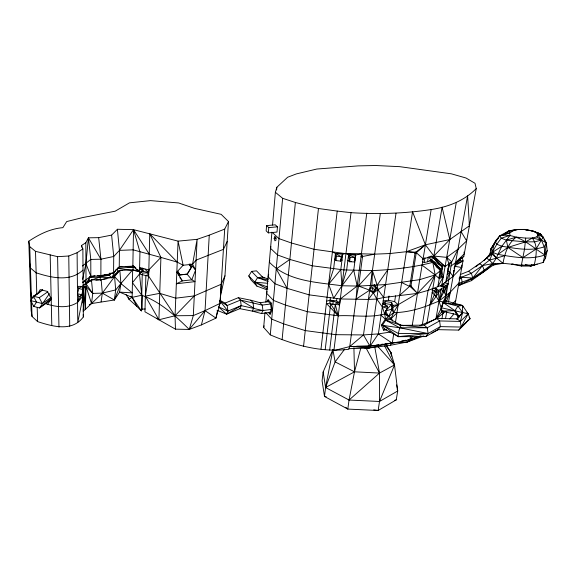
<?xml version="1.0" encoding="UTF-8"?>
<svg xmlns="http://www.w3.org/2000/svg" width="576" height="576" viewBox="0 0 576 576"><rect width="100%" height="100%" fill="white"/><g stroke="black" fill="none" stroke-linecap="round" stroke-linejoin="round"><path stroke-width="0.86" d="M326.225 396.72L324.49 396.454L325.584 387.511L335.117 361.901L332.892 349.646L323.15 371.988L322.099 380.758L324.49 396.454L347.81 409.09L378.144 410.479L379.512 401.472L379.519 373.068L374.832 347.4M89.374 277.207L90.835 276.192L100.879 275.911L100.922 259.2L98.676 237.65L111.614 235.109L117.403 229.27L133.51 229.658L178.078 241.135L197.122 239.328L209.261 235.152L224.698 229.104L228.478 221.522L221.148 214.337L194.206 208.274L178.718 202.968L150.509 200.621L129.535 202.824L115.171 211.19L82.526 217.606L66.686 221.573L62.878 227.657C50.256 228.722 39.161 234.346 28.8 241.186L31.104 310.399L32.033 316.454L37.62 321.617C52.574 326.462 72.13 332.129 83.333 316.966L82.879 248.926L81.598 245.455L85.824 242.698L88.416 237.823L98.676 237.65M419.868 325.634L435.881 319.097L441.23 308.182L443.254 302.594L445.075 300.658L462.506 305.453L468.122 313.79L470.059 318.722L461.182 327.067L440.381 326.614L428.069 333.533L398.333 336.665L398.347 333.468L399.722 327.78L401.119 325.382L424.159 325.13L436.486 318.384L457.193 318.874L460.39 321.422L461.182 327.067L458.762 330.098L438.055 329.652L425.758 336.593L398.333 336.665L384.401 329.011L382.579 325.001L385.711 320.206L390.65 319.478L401.119 325.382L403.711 325.742M83.146 302.623L83.189 295.769L82.714 293.4M117.403 229.27L119.434 250.373L119.246 266.767L113.58 273.067L100.879 275.911L97.394 275.602M349.675 346.284L348.869 349.258C321.998 352.771 294.876 345.391 270.288 334.865L263.678 327.434L264.953 312.703M268.063 276.79L274.91 283.73L287.071 288.331L309.125 294.847L340.301 298.973L368.402 299.434L376.762 299.052L383.688 297.511L417.47 293.386L428.09 290.383L437.832 286.704L441.835 285.026L453.132 276.358L461.765 267.53L461.808 264.982M142.43 295.243L142.099 309.139L141.386 310.91L136.822 306.346L132.156 297.382L132.66 269.827L119.844 270.403L118.13 271.26L112.378 277.294L119.844 270.403L122.472 270.432M228.478 221.522L224.957 275.825L221.213 284.249L219.996 303.444L215.957 318.132L201.384 324.914L189.238 329.443C175.464 315.756 160.258 301.853 141.754 295.236L139.464 274.01L139.946 251.906L133.51 229.658L119.434 250.373L113.724 256.486L100.922 259.2L90.785 259.43L82.447 266.004M126.137 294.703L128.844 299.153L132.156 297.382L141.754 295.236L132.43 282.665L139.464 274.01L143.028 271.246L143.093 268.546M227.189 241.466L223.416 249.365L196.085 260.129L192.564 264.254L183.118 265.255L177.228 262.102L149.774 233.834L148.651 276.221L145.354 296.122L158.897 319.774L175.45 329.155L189.238 329.443L205.049 310.608L219.996 303.444L224.698 229.104M446.652 301.378L445.075 300.658L446.054 295.697L445.946 285.631L448.164 283.831L444.391 282.622M441.562 270.986L443.254 276.912L437.832 286.704L440.633 270.468L432.806 262.375C413.129 267.523 392.702 269.748 372.406 270.569L371.945 285.314L369.684 290.16L356.04 299.124L349.754 346.572L333.886 350.575L351.036 212.674C377.791 214.366 404.618 213.566 431.158 209.556C447.912 207.014 464.206 200.916 476.237 188.568L475.013 183.283L466.027 178.013L451.361 173.815L399.658 166.658L375.84 165.521L358.229 165.881L316.814 169.034L296.366 173.909L287.647 177.242L276.847 187.265L275.378 192.276L272.542 225.065M149.774 233.834L160.906 257.414L158.897 319.774L175.054 315.756L193.313 315.59L205.049 310.608L215.957 318.132L217.548 310.406M85.824 242.698L86.047 286.452L85.248 309.535L83.088 311.191M521.388 265.19L534.24 265.018L543.182 262.426L545.544 257.983L547.2 250.603L546.336 242.971L541.382 240.07L532.296 238.068L525.722 238.111L524.527 249.163L521.388 265.19L502.992 263.29L492.847 263.614L482.472 265.572L471.377 273.305L458.986 278.186M209.261 235.152L205.049 310.608L201.384 324.914M266.594 225.612L266.155 230.861L268.337 232.884L276.991 232.063L277.459 226.814L275.242 224.82L266.594 225.612L268.783 227.614L277.459 226.814M268.337 232.884L268.783 227.614M265.867 302.119L271.93 232.157L278.986 238.637L291.456 243.014L314.057 249.278L332.424 251.87L355.723 254.988L361.418 253.807L374.681 254.16L390.125 253.519L406.382 251.698L415.764 252.209L425.405 244.8L449.784 239.558L469.418 225.778L467.597 195.854L448.481 302.227M276.617 189.958L276.847 187.265M390.65 319.478L393.61 312.667L392.738 307.476L393.055 305.41L391.63 302.501L385.286 301.478L382.716 303.732L387.526 306.18L387.223 308.254L384.696 313.949C369.684 318.139 353.614 314.964 338.213 315.785L326.369 303.386L339.566 304.913L340.279 298.519M270.288 334.865L282.629 198.31L275.378 192.276M386.251 329.803L383.623 330.199L381.348 325.181L385.258 319.212L393.61 312.667C406.008 312.509 418.55 309.29 430.092 304.697L436.147 296.41L436.615 291.413L436.154 288.526L432.223 288.432M99.943 275.681L100.462 280.375L101.138 279.684L114.574 276.588L119.844 270.403L120.902 283.579L119.585 292.118L114.358 299.995L91.526 303.559L89.251 304.704M82.606 279.374L85.932 263.614L88.416 237.823L100.922 259.2M282.103 339.696L295.373 202.478L282.629 198.31M447.617 271.404L449.899 272.124L453.132 276.358L453.751 270.425M303.538 346.486L318.47 208.498L295.373 202.478M543.182 262.426L544.846 254.974L546.336 242.971L543.132 237.01L540.382 233.878L533.563 231.228L524.664 229.414L514.966 229.536L508.399 231.178L499.68 235.879L496.325 239.969L490.579 249.545L490.111 253.85L488.974 256.039M320.998 349.078L337.212 211.082L318.47 208.498M83.196 310.306L86.047 286.452L82.93 285.682M106.877 278.719L101.138 279.684L91.469 279.907L92.743 293.386L91.526 303.559L85.248 309.535L85.126 287.136L82.98 286.121M366.782 213.192L357.163 286.042L356.04 299.124L358.61 286.085L362.542 256.493L361.418 253.807L345.967 253.426L342.67 254.311L335.448 253.476L333.626 268.747L328.615 284.227L333.698 298.21L341.942 285.761L353.75 270.223L355.723 254.988L348.588 254.664L345.967 253.426L335.448 253.476L332.424 251.87M330.343 297.641L330.041 300.168L326.621 301.226M325.21 349.567L330.674 303.883L329.465 301.81L333.266 301.075L336.859 302.666L339.566 304.913M336.37 256.147L341.201 256.709L342.67 254.311L340.654 261.137L341.201 256.709L335.448 253.476L336.37 256.147L335.844 260.582L340.654 261.137L341.993 259.834L341.928 260.395L340.322 260.215M332.842 304.618L333.266 301.075L330.041 300.168L336.586 300.931L339.754 302.746L336.859 302.666L335.261 304.423L329.688 350.093M336.586 300.931L336.895 298.404M436.032 266.522L440.633 270.468L435.161 274.954L419.717 279.641L385.582 284.58L358.61 286.085L341.942 285.761L340.798 269.575L342.67 254.311M334.714 259.567L334.786 259.006L335.844 260.582L335.448 253.476M355.01 260.503L354.355 261.943L349.625 261.727L350.179 257.306L348.588 254.664L346.673 269.921L341.942 285.761C317.146 282.305 287.575 281.513 269.33 262.138L269.762 260.482M453.132 276.358L453.902 270.317M454.126 268.596L454.342 266.868M82.598 288.958L86.047 286.452L92.743 293.386L102.348 293.126L114.358 299.995L115.682 289.915L114.574 276.588L113.191 277.243M360.706 348.415L354.506 371.815L349.042 400.046L347.81 409.09L345.78 407.347M419.99 336.132L409.91 339.732L392.27 343.166L370.008 346.277L363.478 334.937L380.297 213.66M371.88 291.492L373.421 285.17M390.586 332.014L378.367 333.893L363.478 334.937L349.754 346.572L370.008 346.277L378.079 289.807L377.15 285.113L372.406 270.569L343.915 269.935L312.271 265.795L289.865 259.43L277.51 254.974L270.526 248.328L270.958 246.715M101.081 301.824L102.348 293.126L101.138 279.684L95.875 280.195M368.266 345.845L370.008 346.277L378.367 333.893L396.022 213.235M385.286 301.478L385.099 305.194M383.126 300.946L388.397 300.226L389.023 296.006M422.28 261.497L424.195 262.57L424.908 257.753M429.689 260.633L432.806 262.375L435.161 274.954L417.47 293.386L398.21 304.69L393.61 312.667L391.651 309.182L391.63 302.501M424.195 262.57L427.601 261.785L428.321 256.982L440.525 268.754L439.747 273.132M392.681 321.185L391.421 318.305L388.656 316.67L392.738 307.476L398.21 304.69L394.661 301.673L395.561 295.762M393.689 333.979L392.27 343.166L378.367 333.893M395.438 322.632L412.553 211.738L425.405 244.8L433.872 256.039L445.068 266.551L451.721 261.871L458.006 249.206L466.646 240.89L466.351 239.198M399.65 295.358L409.795 286.186L415.066 252.986L415.764 252.209L423.122 258.768L433.872 256.039L446.674 257.371L451.721 261.871L446.054 295.697L443.196 302.004L441.23 308.182L441.425 312.005L442.879 313.553L441.929 318.852M401.63 282.521L410.278 286.733L410.962 285.984L416.246 252.814L425.405 244.8L406.382 251.698L416.246 252.814L415.548 253.57L415.066 252.986M373.745 409.86L378.144 410.479L396.266 399.859L397.699 390.996L394.517 364.946L390.982 352.692L386.482 345.204M411.977 338.198L409.91 339.732L410.45 336.42M412.229 325.512L431.158 209.556M148.838 272.635L143.028 271.246L140.897 272.333L139.522 271.476L140.119 267.854L139.608 267.682L148.824 269.878L160.906 257.414L177.228 262.102M427.601 261.785L431.892 260.136L432.425 256.975L430.87 256.111M422.287 324.878L428.09 290.383L435.161 274.954L422.078 265.154M429.142 256.982L432.425 256.975L442.627 266.998L440.993 276.689L438.977 277.51M426.989 322.877L435.161 274.954L439.236 278.561L443.254 276.912L440.942 275.897M440.215 286.121L444.218 286.898L441.13 289.058L435.881 319.097L442.512 310.838M441.835 285.026L456.185 202.968M439.128 276.631L439.438 274.882M445.536 318.593L446.796 311.573M453.37 313.337L453.053 315.065L449.604 318.931M455.112 303.854L462.974 260.95L462.406 257.429M450.979 266.054L463.788 256.507L476.237 188.568M436.579 318.542L442.879 313.553L443.311 311.22M332.892 349.646L325.584 387.511L349.042 400.046L379.512 401.472L397.699 390.996L396.626 384.905M491.465 248.976L491.789 247.32L491.371 248.954M458.366 285.61L471.348 280.678L472.788 278.035L482.472 265.572L489.499 260.158C493.675 253.469 491.875 243.49 498.276 238.342M77.818 293.796L81.77 294.79L83.189 295.769L77.767 322.466L77.105 252.727L82.879 248.926M471.348 280.678L493.272 265.046L502.992 263.29C504.727 253.678 508.025 243.043 516.312 237.132L525.722 238.111M220.37 296.683L224.957 275.825M534.24 265.018C536.227 256.356 538.193 245.592 532.296 238.068L525.535 241.877L507.874 247.435L497.88 254.405C491.695 270.85 474.134 277.128 459.958 284.983L458.266 284.976M263.678 327.434L264.06 325.822M267.07 291.535L266.638 293.285L273.406 300.384L285.451 305.064L307.303 311.674L338.213 315.785L335.261 304.423M447.696 272.153L450.043 262.742L447.761 269.15M83.189 295.769L77.58 302.422L81.77 294.79L83.146 289.584L81.713 286.416L78.898 288.461L77.494 293.702L78.97 296.863L77.58 302.422C67.745 308.779 55.85 307.087 45.353 303.552M381.348 325.181L399.722 327.78L427.27 327.766L439.596 320.94L460.39 321.422L462.636 312.53L462.506 305.453L443.254 302.594L443.196 302.004L445.37 299.714L450.302 292.097L458.935 282.989M268.279 275.947L268.711 274.248M490.536 252.223L490.111 253.85L484.099 260.654M189.238 329.443L193.313 315.59L197.122 239.328L192.564 264.254L195.588 270.072L191.808 279.806L182.441 280.872L176.35 283.774L195.005 281.628L191.808 279.806L187.106 274.162L178.668 275.098M513.446 264.082L511.69 264.146L521.539 266.083L522 264.528M444.218 286.898L439.034 301.061L441.23 308.182L441.756 311.047L441.425 312.005M460.958 258.127L460.188 260.626L455.537 263.362M439.258 276.696L442.627 266.998L436.025 261.043M432.014 290.11L435.838 291.24L430.092 304.697L439.034 301.061L450.302 292.097L446.249 301.925M109.93 272.988L109.109 275.206L99.821 277.042L89.712 277.538M114.358 299.995L120.902 283.579L132.66 269.827L139.522 271.476L132.84 266.162L119.246 266.767L121.867 266.364M379.512 401.472L394.517 364.946L384.516 345.802M217.051 310.27L226.591 314.15L227.938 311.09L227.174 305.525L225.086 303.091L220.075 300.355M268.308 312.329L270.094 314.258L272.102 310.248L271.339 309.427L262.966 310.543L241.214 305.618L227.938 311.09L218.326 306.734L226.591 314.15L239.825 308.671L241.214 305.618L240.451 300.082L238.32 297.684L225.086 303.091M415.224 252.346L414.871 253.109L416.246 252.814L415.224 252.346L415.764 252.209M482.94 272.75L484.142 270.187L492.847 263.614L489.499 260.158L486.619 258.192L475.682 266.868M443.196 302.004L439.034 301.061L448.164 283.831M142.121 267.89L142.358 269.251L140.897 272.333L139.313 271.973M238.32 297.684L250.812 300.211L252.986 302.594L253.742 308.088L252.302 311.105L239.825 308.671M112.19 277.085L115.711 269.798M496.325 239.969L490.579 249.545L492.278 252.187L497.88 254.405L501.869 246.24L510.034 235.368L509.666 232.97L508.399 231.178L504.144 234.281M267.106 301.81L268.099 299.779L271.102 302.954L272.102 310.248M262.966 310.543L252.302 311.105L261.49 313.553L262.966 310.543L262.21 305.093L260.006 302.71L250.812 300.211M271.102 302.954L270.583 303.998L271.339 309.427L269.834 312.43L270.094 314.258M219.125 305.158L220.716 302.004L219.679 300.794M441.526 286.819L443.002 284.076L445.946 285.631L443.599 286.87L443.002 284.076M547.2 250.603L544.846 254.974C529.733 260.294 513.259 256.91 497.88 254.405M144.958 269.122L147.622 271.771L148.824 269.554M544.046 239.472L546.336 242.971L544.226 246.838L544.846 254.974C531.137 246.571 517.356 232.034 499.68 235.879L490.579 249.545M521.539 266.083L530.935 266.062L531.799 264.499M434.34 291.132L436.154 288.526L438.401 290.254L439.034 301.061L436.147 296.41L441.13 289.058L444.096 291.866L446.054 295.697M532.296 238.068L536.897 236.858L538.164 234.713L540.382 233.878L543.132 238.075M187.56 273.413L192.089 265.99L190.807 263.815M189.23 263.938L191.369 267.545L187.38 274.068L179.964 274.889L177.538 271.361M50.94 299.887L39.557 307.937L33.79 306.446L30.766 300.614L33.466 296.222L42.782 289.879M37.67 293.717L40.219 289.613L47.426 291.427L51.185 298.735L47.736 304.164M266.63 289.728L256.903 286.106L250.927 279.799L248.789 275.904L251.582 271.397L256.5 270.842L262.555 277.056L264.096 277.898M268.344 279.036L262.555 277.056L257.594 277.632L254.758 282.182L256.903 286.106M33.79 306.446L36.533 302.083L33.466 296.222L37.368 294.3M49.428 293.587L39.557 307.937L51.185 298.224M383.623 330.199L384.401 329.011L386.1 329.594M348.876 348.674L368.41 348.07L369.814 345.953L356.681 346.169M368.402 299.434L376.351 288.619L374.638 285.127M377.15 285.113L387.742 269.842M364.025 347.702L368.41 348.07L390.276 345.305L391.982 342.907M86.047 286.452L91.526 303.559L102.348 293.126L114.574 276.588L120.902 283.579L132.242 292.882L119.585 292.118L132.156 297.382L141.386 310.91L142.229 274.687L142.949 273.017L146.945 272.866L148.759 274.428L145.865 275.558L144.958 311.803L158.897 319.774L156.809 318.197M456.955 319.068L462.636 312.53L468.122 313.79L461.182 327.067L470.059 318.722L469.123 317.282M344.642 349.178L335.117 361.901L354.506 371.815L379.519 373.068L394.517 364.946L377.993 346.658M459.958 284.983L462.074 282.182L461.383 277.265L459.994 276.242M438.055 329.652L440.381 326.614L439.596 320.94L436.486 318.384M110.722 273.247L109.109 275.206L104.177 274.716M120.902 283.579L115.682 289.915L102.348 293.126M328.615 284.227L340.798 269.575M409.91 339.732L412.726 336.355M457.042 319.255L462.636 312.53L457.97 306.115L443.254 302.594L441.576 307.829L441.756 311.047L456.408 314.582L458.46 317.47M459.216 279.828L461.383 277.265L472.788 278.035L484.142 270.187L482.472 265.572L479.621 263.592L468.554 271.282L460.26 274.565M457.193 318.874L462.636 312.53L441.576 307.829L441.23 308.182M372.406 270.569L357.811 286.726L357.163 286.042L353.75 270.223M369.324 289.8L373.471 292.91L376.762 299.052L382.313 306.907L384.696 313.949L388.656 316.67L385.517 310.99L391.32 304.56L392.738 307.476M452.866 303.545L455.738 300.398M409.795 286.186L410.479 285.437L417.47 293.386L409.795 286.186L410.962 285.984M221.213 284.249L194.292 295.913L175.054 315.756L175.45 329.155M458.762 330.098L466.488 322.344M455.645 262.368L464.285 253.807L463.99 252.072M38.736 293.191L42.566 289.411M460.39 321.422L468.122 313.79L466.934 312.523M396.936 312.912L391.421 318.305L385.258 319.212L381.103 315.194M110.952 273.449L109.109 275.206L111.262 277.358M507.132 232.308L508.399 231.178L518.22 229.428L524.664 229.414M349.042 400.046L379.519 373.068L365.94 347.796M372.665 291.874L376.351 288.619L378.079 289.807L383.688 297.511M383.702 304.668L384.984 303.538L391.32 304.56M442.879 313.553L445.298 311.422M430.74 260.093L437.818 267.574L440.525 268.754L442.627 266.998L431.892 260.136M362.542 256.493L361.728 257.148L361.073 256.435L361.908 255.758L362.542 256.493L374.681 254.16M149.004 271.116L147.622 271.771L149.018 270.67M486.619 258.192L491.911 254.074L502.992 263.29M422.309 259.769L424.26 258.257M447.214 274.19L449.899 272.124L445.795 282.254L449.035 263.887L446.674 257.371L458.006 249.206M340.301 298.973L357.984 285.394L358.61 286.085L369.684 290.16L373.471 292.91L385.582 284.58M78.97 296.863L81.77 294.79M82.555 282.384L90.835 276.192L90.785 259.43L88.416 237.823M30.766 300.614L42.322 303.566L50.89 297.533M147.622 271.771L149.011 270.799M289.865 259.43L276.25 268.92L287.071 288.331M83.023 270.079C69.883 282.276 51.358 277.675 36.151 272.83L30.434 267.97L29.506 262.339M33.466 296.222L39.262 297.698L47.801 291.809M435.161 292.082L441.13 289.058M409.738 340.538L407.484 341.942L390.276 345.305M524.866 229.63L531.403 230.623L536.249 232.502L541.382 240.07L544.226 246.838C530.561 251.496 515.743 248.486 501.869 246.24L490.111 253.85L491.911 254.074M538.164 234.713L543.132 237.01L541.382 240.07L534.866 241.812L525.535 241.877L506.354 240.142L501.271 238.19L499.68 235.879L509.666 232.97L513.583 230.594L518.22 229.428M454.932 265.752L462.974 260.95L460.188 260.626L458.942 259.625M460.13 258.667L463.788 256.507M226.591 314.15L241.214 305.618M525.398 264.593L530.935 266.062L533.124 264.859M431.878 332.971L438.689 329.371M420.523 335.988L407.484 341.942L392.846 342.85M423.835 335.966L407.484 341.942L409.543 339.487L407.786 339.826M454.896 264.298L462.974 260.95M268.099 299.779L268.358 301.63L270.583 303.998L262.21 305.093L240.451 300.082L227.174 305.525L219.55 300.974M495.742 264.06L493.272 265.046L492.847 263.614M28.8 241.186L29.729 246.629L35.503 251.345L57.593 256.673L68.767 256.003L77.105 252.727M100.879 275.911L103.212 274.997M458.878 283.414L472.788 278.035L471.377 273.305L468.554 271.282M370.008 346.277L371.671 345.643M435.838 291.24L432.151 292.594L436.147 296.41L434.563 294.754M410.378 339.185L416.232 337.104M489.499 260.158L504.533 255.744M510.034 235.368L501.271 238.19L496.807 244.267L492.278 252.187L496.094 257.868M530.935 266.062L537.242 264.082M394.567 400.392L396.266 399.859M516.312 237.132L506.354 240.142L507.874 247.435L522.994 257.659L536.119 249.055L541.382 240.07L536.897 236.858M385.517 310.99L391.651 309.182M89.748 277.15L94.91 275.731M351.461 346.457L368.41 348.07L370.109 347.638M502.819 234.562L509.666 232.97M347.897 260.186L349.625 261.727L351.158 261.382M368.41 348.07L391.111 343.094M275.839 238.111L274.154 238.464L274.954 240.818L276.012 240.185L275.875 237.413L274.723 236.347L274.154 238.464L275.926 238.313M392.861 342.734L394.618 342.389M401.638 341.021L406.03 340.171M145.354 296.122L159.746 293.342L175.766 298.174L194.292 295.913M83.016 281.974L85.536 281.527M87.214 281.232L91.49 280.62M387.526 306.18L382.313 306.907L387.223 308.254M393.055 305.41L398.21 304.69M372.47 345.586L374.249 345.341M376.02 345.096L378.684 344.736M381.341 344.369L383.112 344.124M384.89 343.879L386.662 343.634M389.318 343.267L391.097 343.022M133.812 270.418L138.089 269.834M139.795 269.604L142.358 269.251L143.028 271.246M261.49 313.553L269.834 312.43M260.006 302.71L268.358 301.63M508.399 231.178L513.583 230.594M135.043 267.142L117.382 268.128M142.099 309.139L145.238 308.981M369.785 288.166L372.362 288.058L375.055 289.829M119.434 250.373L133.135 249.84L160.906 257.414M91.519 280.721L89.734 280.786L83.261 285.17L86.033 283.831L91.469 279.907L86.033 283.831L92.743 293.386M514.966 229.536L524.052 229.507M81.713 286.416L77.429 286.373L78.898 288.461M363.478 334.937L335.858 334.685L305.258 330.588L283.637 323.878L271.714 319.118L265.637 312.494M347.825 260.741L349.603 260.82M350.179 257.306L354.924 257.515L355.723 254.988L354.355 261.943L354.924 257.515L348.588 254.664L349.625 261.727M111.802 277.898L99.821 277.042L89.734 280.786L88.704 278.885M267.761 283.306L254.758 282.182L248.789 275.904M420.552 336.125L425.758 336.593L428.069 333.533L427.27 327.766L424.159 325.13M399.384 325.015L427.27 327.766M337.212 211.082L351.036 212.674M125.676 266.414L135.799 267.833M117.36 268.301L132.091 270.41M135.418 270.886L139.522 271.476M445.241 311.566L441.756 311.047L454.918 310.702L459.101 316.188M455.04 266.342L461.765 267.53M524.916 229.658L533.563 231.228M139.896 268.718L142.358 269.251M251.582 271.397L257.594 277.632L267.962 279.936M388.397 300.226L394.661 301.673M134.453 266.537L132.84 266.162L133.51 229.658L149.242 254.088M139.464 274.01L148.651 276.221L175.054 315.756L178.078 241.135L183.118 265.255L176.818 272.131L182.441 280.872L179.878 277.718M111.895 272.664L113.58 273.067L113.724 256.486L111.614 235.109M78.401 288.403L83.146 289.584L82.67 287.071M536.249 232.502L540.382 233.878L531.403 230.623M384.696 313.949L385.711 320.206L401.119 325.382M257.594 277.632L268.178 281.52M267.696 287.086L254.758 282.182L267.79 289.159M430.596 260.719L433.058 261.67M501.869 246.24L496.807 244.267L495.238 241.927M441.266 266.407L442.627 266.998M385.711 320.206L399.722 327.78L428.069 333.533L398.347 333.468L382.579 325.001L398.333 336.665M240.451 300.082L253.742 308.088M369.36 289.951L373.471 292.91M443.599 286.87L445.86 288.691M442.872 290.873L444.096 291.866L443.686 287.705M432.634 256.306L445.068 266.551L439.632 264.211L431.64 255.989M442.771 290.686L444.096 291.866M130.874 296.23L132.156 297.382M33.25 298.058L31.37 296.381L30.442 290.498M136.822 306.346L128.844 299.153L128.542 297.382M430.855 260.006L440.525 268.754M434.318 294.718L436.147 296.41M436.615 291.413L438.566 293.429M385.121 312.934L388.656 316.67M545.198 241.661L546.336 242.971M192.089 265.99L195.588 270.072M191.369 267.545L189.36 264.751M220.716 302.004L227.938 311.09M385.877 345.658L390.982 352.692L391.594 356.17M374.868 285.084L378.079 289.807M330.674 303.883L338.213 315.785M177.797 271.303L179.964 274.889M461.153 231.732L466.646 240.89M458.849 317.376L454.918 310.702L443.254 302.594L445.37 299.714L445.457 301.255M116.899 268.949L118.13 271.26M39.262 297.698L42.322 303.566M540.749 234.612L541.469 236.088M132.66 269.827L132.962 270.533L133.272 265.514M85.932 263.614L90.835 276.192L86.033 283.831L84.989 280.253M456.408 314.582L454.918 310.702L457.97 306.115L462.506 305.453L463.09 307.022M459.727 259.07L460.188 260.626L460.066 258.228M397.217 389.275L397.699 390.996M374.177 284.551L375.732 290.268M545.098 256.298L545.544 257.983M469.102 224.136L469.418 225.778M432.346 289.21L432.598 290.758M323.15 371.988L325.584 387.511L354.506 371.815L353.909 347.825M390.982 352.692L391.169 354.442M83.225 314.489L83.333 316.966M29.729 246.629L31.486 299.873M31.543 301.615L32.033 316.454M35.503 251.345L36.799 294.278M37.195 307.57L37.62 321.617M50.184 254.887L51.797 325.325M57.593 256.673L58.954 327.182M68.767 256.003L69.725 326.254M81.598 245.455L81.605 247.205M82.937 288.727L83.038 303.106M442.087 207.23L433.872 256.039L449.784 239.558L442.087 207.23"/></g></svg>
